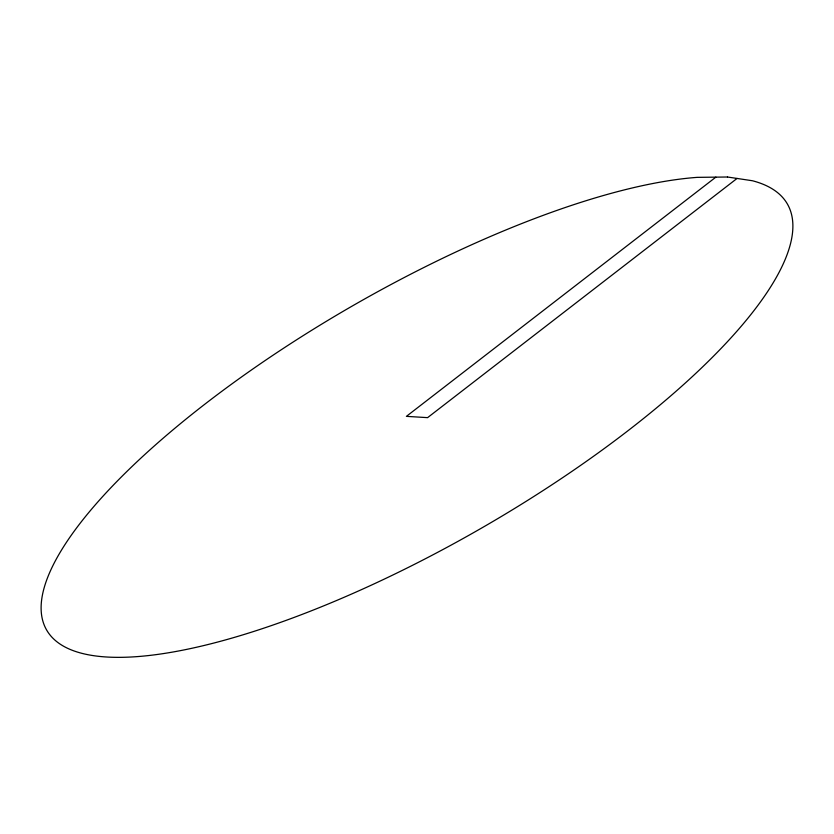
<?xml version="1.0" encoding="UTF-8"?>
<svg xmlns="http://www.w3.org/2000/svg" width="834" height="834" viewBox="0 0 834 834"><rect width="100%" height="100%" fill="white"/><g stroke="black" fill="none" stroke-linecap="round" stroke-linejoin="round"><path stroke-width="1.25" d="M715.864 177.142L406.408 416.354L427.592 417.646L737.058 178.445M727.477 177.006L697.161 177.361A427.258 128.478 -29.9 0 0 71.484 534.959A427.258 128.478 -29.9 0 0 428.874 556.935A427.258 128.478 -29.9 0 0 752.476 180.759L727.477 177.006"/></g></svg>
